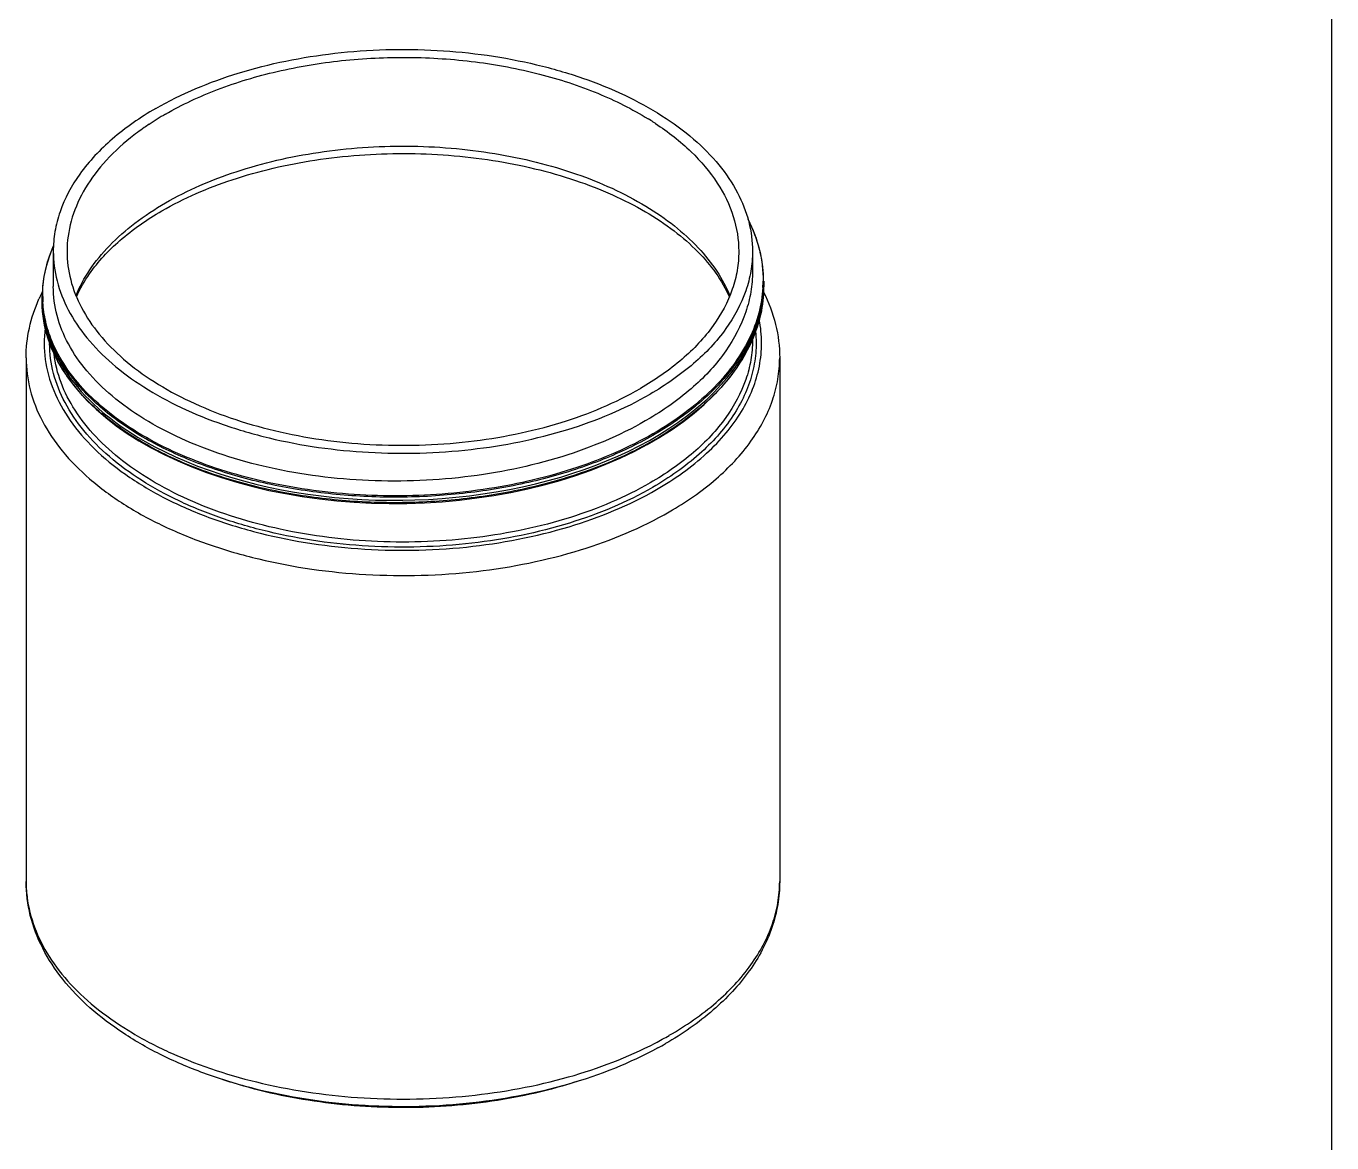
# Model space of a CAD drawing. Header units: millimetres. Extents: x 0 to 1189, y 0 to 841.
# Drawn here: x 1008.8 to 1189, y 176.2 to 330.2 of the extents above; entities that cross this region are included whole.
import ezdxf

# ---------------------------------------------------------------- set-up
doc = ezdxf.new("R2010")
doc.units = ezdxf.units.MM
doc.header["$LTSCALE"] = 65.395
doc.layers.get('0').update_dxf_attribs({"linetype": 'CONTINUOUS'})
doc.layers.add('CURVES', color=7, linetype='CONTINUOUS')
doc.layers.add('SURFACES', color=7, linetype='CONTINUOUS')

msp = doc.modelspace()

# ---------------------------------------------------------------- linework, layer by layer
at = {"color": 7, "linetype": 'Continuous'}
for p, q in [((1189, 0), (1189, 841)), ((1012.56, 299.95), (1012.47, 299.76)), ((1110.58, 295.03), (1110.58, 294.28)), ((1011.01, 292.13), (1011.01, 292.96)), ((1108.52, 285.88), (1109.16, 287.27))]:
    msp.add_line(p, q, dxfattribs=at)
at = {"color": 9, "linetype": 'Continuous'}
for p, q in [((1110.58, 294.28), (1110.57, 294.17)), ((1011.03, 292.13), (1011.02, 292.2)), ((1011.03, 292.13), (1011.03, 292.2)), ((1011.08, 292.95), (1011.08, 292.96)), ((1011.09, 292.95), (1011.09, 292.96)), ((1011.11, 292.14), (1011.11, 292.2)), ((1011.11, 292.14), (1011.11, 292.2)), ((1008.92, 210.16), (1008.93, 210.07))]:
    msp.add_line(p, q, dxfattribs=at)
at = {"color": 7, "linetype": 'Continuous'}
for points in [[(1110.57, 294.93), (1110.54, 296.07), (1110.41, 297.41), (1110.18, 298.75), (1109.84, 300.09), (1109.4, 301.41), (1108.86, 302.73), (1108.41, 303.63)], [(1012.47, 299.76), (1011.95, 298.42), (1011.54, 297.07), (1011.24, 295.71), (1011.06, 294.34), (1011.01, 292.94)], [(1109.16, 287.27), (1109.68, 288.69), (1110.08, 290.11), (1110.36, 291.55), (1110.53, 292.99), (1110.57, 294.17)], [(1011.01, 292.13), (1011.01, 291.75), (1011.11, 290.37), (1011.33, 289), (1011.66, 287.63), (1012.11, 286.28), (1012.68, 284.94), (1013.37, 283.61), (1014.17, 282.31), (1015.08, 281.03), (1016.1, 279.78), (1017.22, 278.56), (1018.45, 277.37), (1019.79, 276.22), (1021.22, 275.11), (1022.74, 274.04), (1024.36, 273.02), (1026.07, 272.04), (1027.85, 271.12), (1029.72, 270.24), (1031.66, 269.42), (1033.67, 268.66), (1035.75, 267.95), (1037.88, 267.3), (1040.07, 266.72), (1042.31, 266.19), (1044.59, 265.74), (1046.91, 265.34), (1049.26, 265.02), (1051.65, 264.76), (1054.05, 264.56), (1056.47, 264.44), (1058.9, 264.38), (1061.33, 264.4), (1063.76, 264.48), (1066.19, 264.63), (1068.6, 264.85), (1070.99, 265.14), (1073.36, 265.49), (1075.7, 265.91), (1078.01, 266.4), (1080.27, 266.95), (1082.48, 267.56), (1084.65, 268.24), (1086.76, 268.98), (1088.8, 269.78), (1090.78, 270.63), (1092.69, 271.54), (1094.52, 272.5), (1096.27, 273.51), (1097.94, 274.57), (1099.51, 275.68), (1101, 276.83), (1102.38, 278.03), (1103.67, 279.26), (1104.86, 280.52), (1105.94, 281.82), (1106.91, 283.15), (1107.77, 284.5), (1108.52, 285.88)]]:
    msp.add_lwpolyline(points, dxfattribs=at)
at = {"color": 9, "linetype": 'Continuous'}
msp.add_lwpolyline([(1008.92, 210.16), (1008.92, 210.1), (1008.93, 210.07)], dxfattribs=at)
at = {"color": 7, "linetype": 'Continuous'}
for centre, radius, start, end in [((1048.87, 281.93), 41.73, 119.9843, 123.6257), ((1073.22, 282.74), 40.78, 57.1451, 58.2837), ((1073.8, 283.63), 39.72, 56.593, 57.1425), ((1030.94, 283.52), 22.31, 154.7088, 156.0071), ((1031.34, 283.34), 22.74, 153.2873, 154.7083), ((1072, 233.25), 50.09, 298.5968, 299.9947)]:
    msp.add_arc(centre, radius, start, end, dxfattribs=at)
at = {"color": 9, "linetype": 'Continuous'}
for centre, radius, start, end in [((1029.53, 292.37), 18.57, 156.1608, 158.2478), ((1093.12, 295.18), 17.38, 356.6813, 357.0425), ((1093.15, 295.18), 17.35, 357.0423, 358.1864), ((1093.17, 295.18), 17.33, 358.1866, 359.5164), ((1093.19, 295.03), 17.39, 357.1504, 357.5113), ((1093.21, 295.03), 17.37, 357.5112, 358.1922), ((1093.22, 295.03), 17.35, 358.1923, 359.6624), ((1026.86, 292.96), 15.85, 180.0507, 182.7328), ((1026.9, 292.96), 15.9, 182.9823, 183.5073), ((1026.92, 293.1), 15.84, 180.5762, 183.2623), ((1026.16, 212.24), 17.37, 180.001, 183.2173), ((1026.26, 212.25), 17.47, 183.2202, 186.8866), ((1071.96, 235.39), 51.23, 297.5043, 299.9747)]:
    msp.add_arc(centre, radius, start, end, dxfattribs=at)
at = {"color": 7, "linetype": 'Continuous'}
for points, knots in [([(1028.02, 318.08), (1030.31, 319.41), (1035.34, 321.74), (1043.52, 324.18), (1052.39, 325.66), (1061.57, 326.09), (1070.73, 325.48), (1079.51, 323.84), (1087.55, 321.23), (1092.44, 318.8), (1094.66, 317.43)], [0, 0, 0, 0, 0.114592, 0.238365, 0.368652, 0.502175, 0.635395, 0.764794, 0.887177, 1, 1, 1, 1]), ([(1025.76, 316.69), (1025.54, 316.54), (1024.67, 315.94), (1023.82, 315.31), (1023.2, 314.82)], [0, 0, 0, 0, 0.254592, 1, 1, 1, 1]), ([(1095.67, 316.79), (1097.41, 315.64), (1100.55, 313.19), (1104.27, 308.84), (1106.6, 304.12), (1107.14, 300.78), (1107.14, 299.16)], [0, 0, 0, 0, 0.28585, 0.543722, 0.778517, 1, 1, 1, 1]), ([(1023.2, 314.82), (1021.85, 313.74), (1019.42, 311.47), (1016.59, 307.58), (1014.84, 303.44), (1014.44, 300.56), (1014.44, 299.16)], [0, 0, 0, 0, 0.279845, 0.5359, 0.773189, 1, 1, 1, 1]), ([(1014.44, 299.16), (1014.44, 297.84), (1014.79, 295.14), (1016.34, 291.23), (1018.86, 287.53), (1022.27, 284.1), (1026.5, 281.01), (1031.46, 278.32), (1037.03, 276.07), (1045.27, 273.7), (1056.32, 272.15), (1069.7, 272.52), (1082.37, 275.05), (1090.13, 278.26), (1093.56, 280.24)], [0, 0, 0, 0, 0.042841, 0.087451, 0.135264, 0.187206, 0.243689, 0.304685, 0.369825, 0.438476, 0.582759, 0.729849, 0.871378, 1, 1, 1, 1]), ([(1107.14, 299.16), (1107.14, 298.28), (1106.99, 296.51), (1106.07, 292.95), (1103.7, 288.59), (1099.29, 283.96), (1095.6, 281.41), (1093.56, 280.24)], [0, 0, 0, 0, 0.108163, 0.218364, 0.451367, 0.710409, 1, 1, 1, 1]), ([(1109.04, 296.37), (1109.04, 295.44), (1108.88, 293.54), (1107.92, 289.76), (1105.47, 285.11), (1100.88, 280.15), (1097.03, 277.42), (1094.91, 276.15)], [0, 0, 0, 0, 0.108934, 0.219804, 0.453532, 0.712136, 1, 1, 1, 1]), ([(1094.91, 276.15), (1091.34, 274.03), (1083.27, 270.56), (1070.09, 267.73), (1056.15, 267.15), (1044.65, 268.6), (1036.06, 270.94), (1030.26, 273.18), (1025.1, 275.89), (1020.7, 279.01), (1017.15, 282.48), (1014.53, 286.23), (1012.91, 290.2), (1012.54, 292.95), (1012.54, 294.3)], [0, 0, 0, 0, 0.129976, 0.272529, 0.42031, 0.564925, 0.633589, 0.698626, 0.759397, 0.815519, 0.86696, 0.914133, 0.957985, 1, 1, 1, 1]), ([(1008.79, 284.46), (1008.79, 285.84), (1009.1, 288.64), (1009.99, 291.31), (1010.56, 292.59)], [0, 0, 0, 0, 0.494845, 1, 1, 1, 1]), ([(1110.56, 293.55), (1111.28, 292.13), (1112.4, 289.17), (1112.79, 286.01), (1112.79, 284.46)], [0, 0, 0, 0, 0.506475, 1, 1, 1, 1]), ([(1095.98, 189.27), (1092.1, 187.16), (1083.43, 183.77), (1069.42, 181.18), (1054.76, 180.96), (1042.72, 182.81), (1033.75, 185.52), (1027.67, 188.07), (1022.25, 191.12), (1017.6, 194.63), (1013.8, 198.56), (1010.96, 202.87), (1009.19, 207.47), (1008.79, 210.67), (1008.79, 212.24)], [0, 0, 0, 0, 0.129093, 0.269364, 0.414138, 0.555751, 0.623198, 0.687397, 0.747878, 0.804448, 0.857257, 0.906827, 0.954035, 1, 1, 1, 1]), ([(1112.79, 212.24), (1112.79, 211.17), (1112.61, 209.02), (1111.51, 204.73), (1108.73, 199.56), (1103.61, 194.15), (1099.37, 191.21), (1097.04, 189.87)], [0, 0, 0, 0, 0.112259, 0.225895, 0.462147, 0.7185, 1, 1, 1, 1]), ([(1084.96, 184.68), (1081.09, 183.43), (1072.95, 181.59), (1060.4, 180.73), (1047.87, 181.71), (1039.77, 183.62), (1035.93, 184.91)], [0, 0, 0, 0, 0.245116, 0.500655, 0.755853, 1, 1, 1, 1])]:
    msp.add_open_spline(points, degree=3, knots=knots, dxfattribs=at)
at = {"color": 9, "linetype": 'Continuous'}
for points, knots in [([(1108.44, 303.55), (1109.11, 302.21), (1110.16, 299.43), (1110.51, 296.48), (1110.5, 295.03)], [0, 0, 0, 0, 0.509259, 1, 1, 1, 1]), ([(1011.08, 292.96), (1011.07, 294.02), (1011.27, 296.17), (1011.89, 298.24), (1012.29, 299.25)], [0, 0, 0, 0, 0.493779, 1, 1, 1, 1]), ([(1110.47, 294.17), (1110.4, 292.97), (1110, 290.54), (1109.13, 288.24), (1108.59, 287.12)], [0, 0, 0, 0, 0.49163, 1, 1, 1, 1]), ([(1110.55, 294.17), (1110.49, 292.96), (1110.11, 290.51), (1109.25, 288.2), (1108.72, 287.07)], [0, 0, 0, 0, 0.49179, 1, 1, 1, 1]), ([(1110.57, 294.17), (1110.57, 292.94), (1110.29, 290.46), (1109.5, 288.09), (1109, 286.93)], [0, 0, 0, 0, 0.492859, 1, 1, 1, 1]), ([(1109, 286.93), (1108.22, 285.15), (1106.05, 281.63), (1101.47, 277.03), (1095.62, 272.99), (1088.67, 269.63), (1080.84, 267.03), (1072.37, 265.28), (1063.54, 264.42), (1054.63, 264.48), (1045.91, 265.45), (1037.66, 267.29), (1030.14, 269.96), (1023.59, 273.35), (1018.21, 277.38), (1014.16, 281.93), (1011.61, 286.9), (1011.01, 290.43), (1011.01, 292.13)], [0, 0, 0, 0, 0.049529, 0.104067, 0.164218, 0.229794, 0.300021, 0.373712, 0.449409, 0.525507, 0.600365, 0.67241, 0.74026, 0.802847, 0.859574, 0.910521, 0.956663, 1, 1, 1, 1]), ([(1108.72, 287.07), (1107.89, 285.33), (1105.64, 281.9), (1101.03, 277.43), (1095.2, 273.51), (1088.32, 270.25), (1080.61, 267.73), (1072.3, 266.03), (1063.63, 265.19), (1054.88, 265.23), (1046.3, 266.15), (1038.18, 267.91), (1030.74, 270.47), (1024.21, 273.73), (1018.79, 277.62), (1014.65, 282.03), (1011.92, 286.85), (1011.14, 290.31), (1011.03, 291.99)], [0, 0, 0, 0, 0.049764, 0.10452, 0.164766, 0.230274, 0.300276, 0.373622, 0.448914, 0.524611, 0.599142, 0.670998, 0.738838, 0.801613, 0.858702, 0.910096, 0.956604, 1, 1, 1, 1]), ([(1012.34, 286.83), (1011.99, 287.68), (1011.43, 289.43), (1011.16, 291.24), (1011.11, 292.14)], [0, 0, 0, 0, 0.506257, 1, 1, 1, 1]), ([(1011.42, 288.6), (1011.24, 287.16), (1011.25, 284.2), (1012.46, 279.82), (1014.8, 275.64), (1018.19, 271.74), (1022.54, 268.2), (1027.74, 265.08), (1033.69, 262.46), (1042.61, 259.64), (1054.68, 257.72), (1069.42, 257.93), (1083.41, 260.61), (1092.01, 264.11), (1095.79, 266.3)], [0, 0, 0, 0, 0.043026, 0.087059, 0.133834, 0.184584, 0.239959, 0.300087, 0.36468, 0.433137, 0.577989, 0.726573, 0.869899, 1, 1, 1, 1]), ([(1095.79, 266.3), (1098.26, 267.72), (1101.68, 270.13), (1105.41, 273.99), (1107.56, 276.97), (1109.13, 280.07), (1110.08, 283.27), (1110.4, 286.52), (1110.18, 288.67), (1109.98, 289.72)], [0, 0, 0, 0, 0.29197, 0.424826, 0.549514, 0.667273, 0.779965, 0.889976, 1, 1, 1, 1]), ([(1024.78, 273.82), (1023.31, 274.68), (1020.57, 276.51), (1017, 279.67), (1014.21, 283.08), (1012.85, 285.57), (1012.34, 286.83)], [0, 0, 0, 0, 0.279899, 0.538837, 0.777889, 1, 1, 1, 1]), ([(1108.59, 287.12), (1107.32, 284.49), (1104.48, 280.79), (1099.66, 276.71), (1093.6, 272.78), (1084.6, 268.9), (1072.56, 266.08), (1059.75, 265.11), (1047.01, 266.05), (1035.19, 268.81), (1027.98, 271.94), (1024.78, 273.82)], [0, 0, 0, 0, 0.095194, 0.148344, 0.205319, 0.329745, 0.46518, 0.606153, 0.746311, 0.879358, 1, 1, 1, 1]), ([(1109.04, 286.91), (1109.04, 286), (1108.88, 284.15), (1107.92, 280.45), (1105.46, 275.9), (1100.87, 271.08), (1097.03, 268.44), (1094.91, 267.22)], [0, 0, 0, 0, 0.108162, 0.218364, 0.451367, 0.710411, 1, 1, 1, 1]), ([(1109.46, 288.08), (1109.56, 287.09), (1109.57, 285.1), (1109.04, 282.12), (1107.96, 279.2), (1105.77, 275.32), (1101.66, 270.78), (1097.54, 267.92), (1095.26, 266.6)], [0, 0, 0, 0, 0.108854, 0.218827, 0.332186, 0.450866, 0.709024, 1, 1, 1, 1]), ([(1095.26, 266.6), (1091.66, 264.52), (1083.49, 261.15), (1070.19, 258.49), (1056.11, 258.09), (1044.51, 259.72), (1035.84, 262.21), (1029.98, 264.56), (1024.76, 267.39), (1020.31, 270.64), (1016.72, 274.23), (1014.07, 278.12), (1012.42, 282.23), (1012.04, 285.07), (1012.04, 286.46)], [0, 0, 0, 0, 0.128587, 0.270074, 0.417128, 0.561395, 0.63005, 0.695201, 0.756216, 0.812724, 0.864694, 0.912532, 0.957159, 1, 1, 1, 1]), ([(1094.91, 267.22), (1091.45, 265.22), (1083.63, 261.96), (1070.88, 259.3), (1057.35, 258.76), (1044.09, 260.39), (1033.81, 263.53), (1026.67, 267.08), (1022.14, 270.08), (1018.39, 273.42), (1015.48, 277.06), (1013.49, 280.93), (1012.81, 283.65), (1012.65, 285)], [0, 0, 0, 0, 0.127208, 0.267013, 0.412623, 0.556238, 0.690396, 0.752132, 0.809609, 0.862684, 0.911581, 0.956971, 1, 1, 1, 1]), ([(1008.79, 284.46), (1008.79, 282.98), (1009.19, 279.95), (1010.93, 275.57), (1013.75, 271.41), (1017.58, 267.57), (1022.32, 264.1), (1027.88, 261.08), (1034.13, 258.56), (1043.38, 255.9), (1055.77, 254.16), (1070.79, 254.57), (1085, 257.42), (1093.71, 261.01), (1097.56, 263.24)], [0, 0, 0, 0, 0.042841, 0.08745, 0.135263, 0.187204, 0.243686, 0.304682, 0.369821, 0.438472, 0.582755, 0.729846, 0.871377, 1, 1, 1, 1]), ([(1097.56, 263.24), (1099.84, 264.55), (1103.98, 267.4), (1108.93, 272.6), (1111.58, 277.5), (1112.62, 281.49), (1112.79, 283.48), (1112.79, 284.46)], [0, 0, 0, 0, 0.289589, 0.548633, 0.781636, 0.891838, 1, 1, 1, 1]), ([(1097.56, 191.02), (1099.84, 192.33), (1103.98, 195.18), (1108.93, 200.38), (1111.58, 205.28), (1112.62, 209.27), (1112.79, 211.26), (1112.79, 212.24)], [0, 0, 0, 0, 0.289589, 0.548633, 0.781636, 0.891838, 1, 1, 1, 1]), ([(1008.93, 210.07), (1009.1, 208.66), (1009.83, 205.8), (1011.9, 201.73), (1014.92, 197.89), (1018.82, 194.36), (1023.52, 191.17), (1030.93, 187.37), (1041.63, 183.93), (1055.5, 182), (1069.77, 182.29), (1083.38, 184.78), (1091.82, 187.97), (1095.62, 189.95)], [0, 0, 0, 0, 0.042993, 0.088289, 0.136985, 0.189732, 0.246768, 0.307982, 0.441053, 0.583899, 0.729512, 0.870439, 1, 1, 1, 1])]:
    msp.add_open_spline(points, degree=3, knots=knots, dxfattribs=at)
at = {"layer": 'CURVES', "color": 40, "linetype": 'Continuous'}
for p, q in [((1110.57, 294.51), (1110.58, 294.61)), ((1110.57, 294.41), (1110.57, 294.51)), ((1110.57, 294.31), (1110.57, 294.41)), ((1110.57, 294.17), (1110.57, 294.31)), ((1011.01, 292.54), (1011.01, 292.45)), ((1011.01, 292.45), (1011.01, 292.38)), ((1011.01, 292.38), (1011.01, 292.3)), ((1011.01, 292.3), (1011.01, 292.23)), ((1011.01, 292.23), (1011.01, 292.13))]:
    msp.add_line(p, q, dxfattribs=at)
for points in [[(1108.88, 286.99), (1109, 287.26), (1109.17, 287.66), (1109.33, 288.06), (1109.48, 288.46), (1109.62, 288.87), (1109.75, 289.27), (1109.87, 289.68), (1109.98, 290.09), (1110.09, 290.5), (1110.18, 290.91), (1110.26, 291.32), (1110.34, 291.73), (1110.39, 292.1), (1110.45, 292.52), (1110.49, 292.93), (1110.53, 293.34), (1110.55, 293.75), (1110.57, 294.17)], [(1011.01, 292.13), (1011.02, 291.79), (1011.07, 291.12), (1011.14, 290.45), (1011.24, 289.78), (1011.31, 289.44), (1011.45, 288.78), (1011.63, 288.11), (1011.83, 287.45), (1012.06, 286.79), (1012.32, 286.14), (1012.6, 285.48), (1012.91, 284.83), (1013.25, 284.19), (1013.62, 283.55), (1014.02, 282.92), (1014.44, 282.29), (1014.89, 281.67), (1015.36, 281.05), (1015.86, 280.45), (1016.39, 279.84), (1016.94, 279.25), (1017.52, 278.66), (1018.12, 278.09), (1018.75, 277.52), (1019.4, 276.95), (1019.79, 276.63), (1020.48, 276.08), (1021.19, 275.55), (1021.92, 275.02), (1022.68, 274.5), (1023.46, 274), (1024.26, 273.5)], [(1024.26, 273.5), (1025.21, 272.94), (1026.56, 272.2), (1027.97, 271.49), (1029.42, 270.8), (1030.92, 270.15), (1032.46, 269.54), (1034.04, 268.96), (1035.66, 268.41), (1037.32, 267.9), (1038.77, 267.49), (1040.49, 267.05), (1042.24, 266.65), (1044.02, 266.28), (1045.82, 265.96), (1047.65, 265.67), (1049.49, 265.43), (1051.35, 265.22), (1053.22, 265.06), (1055.1, 264.94), (1056.99, 264.86), (1058.89, 264.82), (1060.79, 264.83), (1062.42, 264.87), (1064.32, 264.95), (1066.21, 265.07), (1068.1, 265.24), (1069.97, 265.44), (1071.83, 265.69), (1073.68, 265.98), (1075.5, 266.31), (1077.31, 266.68), (1079.09, 267.09), (1080.84, 267.54), (1082.57, 268.02), (1084.26, 268.55), (1085.69, 269.03), (1087.31, 269.62), (1088.9, 270.25), (1090.45, 270.91), (1091.95, 271.6), (1093.41, 272.33), (1094.82, 273.09), (1096.19, 273.88), (1097.5, 274.7), (1098.75, 275.55), (1099.95, 276.42), (1101.1, 277.33), (1102.18, 278.25), (1102.78, 278.79), (1103.77, 279.75), (1104.69, 280.73), (1105.56, 281.73), (1106.36, 282.76), (1107.09, 283.79), (1107.75, 284.85), (1108.35, 285.91), (1108.88, 286.99)]]:
    msp.add_lwpolyline(points, dxfattribs=at)
at = {"layer": 'SURFACES', "color": 7, "linetype": 'Continuous'}
for p, q in [((1012.54, 299.16), (1012.54, 294.3)), ((1109.04, 299.16), (1109.04, 296.37)), ((1109.04, 287.02), (1109.04, 286.91)), ((1008.79, 284.46), (1008.79, 212.24)), ((1112.79, 284.46), (1112.79, 212.24))]:
    msp.add_line(p, q, dxfattribs=at)
for points, knots in [([(1026.67, 318.86), (1030.24, 320.92), (1038.33, 324.26), (1051.51, 326.89), (1065.45, 327.28), (1076.94, 325.67), (1085.52, 323.2), (1091.33, 320.86), (1096.49, 318.05), (1100.89, 314.84), (1104.44, 311.27), (1107.06, 307.42), (1108.67, 303.35), (1109.04, 300.53), (1109.04, 299.16)], [0, 0, 0, 0, 0.128623, 0.270154, 0.417245, 0.561528, 0.630179, 0.695318, 0.756314, 0.812796, 0.864737, 0.91255, 0.957159, 1, 1, 1, 1]), ([(1026.67, 318.86), (1024.55, 317.64), (1020.71, 314.99), (1016.12, 310.17), (1013.66, 305.63), (1012.7, 301.92), (1012.54, 300.07), (1012.54, 299.16)], [0, 0, 0, 0, 0.289589, 0.548633, 0.781636, 0.891838, 1, 1, 1, 1]), ([(1027.52, 304.74), (1030.59, 306.51), (1037.5, 309.47), (1048.8, 312.08), (1060.94, 312.96), (1073.06, 312.04), (1082.68, 309.77), (1089.63, 307.09), (1094.21, 304.76), (1098.19, 302.13), (1102.4, 298.47), (1104.83, 295.18), (1105.85, 292.86)], [0, 0, 0, 0, 0.123568, 0.259965, 0.403128, 0.546207, 0.682359, 0.745969, 0.805709, 0.861119, 0.91194, 1, 1, 1, 1]), ([(1015.74, 292.88), (1016.23, 294), (1017.89, 296.87), (1021.8, 301.02), (1025.47, 303.55), (1027.52, 304.74)], [0, 0, 0, 0, 0.216415, 0.581441, 1, 1, 1, 1]), ([(1012.54, 299.16), (1012.54, 297.79), (1012.91, 294.97), (1014.52, 290.91), (1017.14, 287.05), (1020.69, 283.48), (1025.1, 280.27), (1030.25, 277.46), (1036.06, 275.13), (1044.64, 272.65), (1056.13, 271.04), (1070.07, 271.43), (1083.25, 274.06), (1091.34, 277.4), (1094.91, 279.46)], [0, 0, 0, 0, 0.042841, 0.08745, 0.135263, 0.187204, 0.243686, 0.304682, 0.369821, 0.438472, 0.582755, 0.729846, 0.871377, 1, 1, 1, 1]), ([(1109.04, 299.16), (1109.04, 298.25), (1108.88, 296.4), (1107.92, 292.69), (1105.46, 288.15), (1100.87, 283.33), (1097.03, 280.69), (1094.91, 279.46)], [0, 0, 0, 0, 0.108162, 0.218364, 0.451367, 0.710411, 1, 1, 1, 1])]:
    msp.add_open_spline(points, degree=3, knots=knots, dxfattribs=at)
at = {"layer": 'SURFACES', "color": 9, "linetype": 'Continuous'}
for points, knots in [([(1028.02, 305.84), (1031.09, 307.61), (1038, 310.57), (1049.28, 313.15), (1061.33, 313.98), (1073.34, 312.99), (1084.51, 310.26), (1092.78, 306.55), (1098.24, 302.81), (1101.55, 299.81), (1104.16, 296.57), (1105.43, 294.22), (1105.91, 293.03)], [0, 0, 0, 0, 0.1238, 0.25942, 0.401276, 0.542839, 0.677621, 0.800171, 0.855829, 0.907493, 0.955365, 1, 1, 1, 1]), ([(1015.67, 293.05), (1016.18, 294.29), (1017.52, 296.75), (1020.3, 300.11), (1023.84, 303.21), (1026.56, 304.99), (1028.02, 305.84)], [0, 0, 0, 0, 0.222206, 0.461356, 0.720327, 1, 1, 1, 1])]:
    msp.add_open_spline(points, degree=3, knots=knots, dxfattribs=at)

doc.saveas('drawing.dxf')
